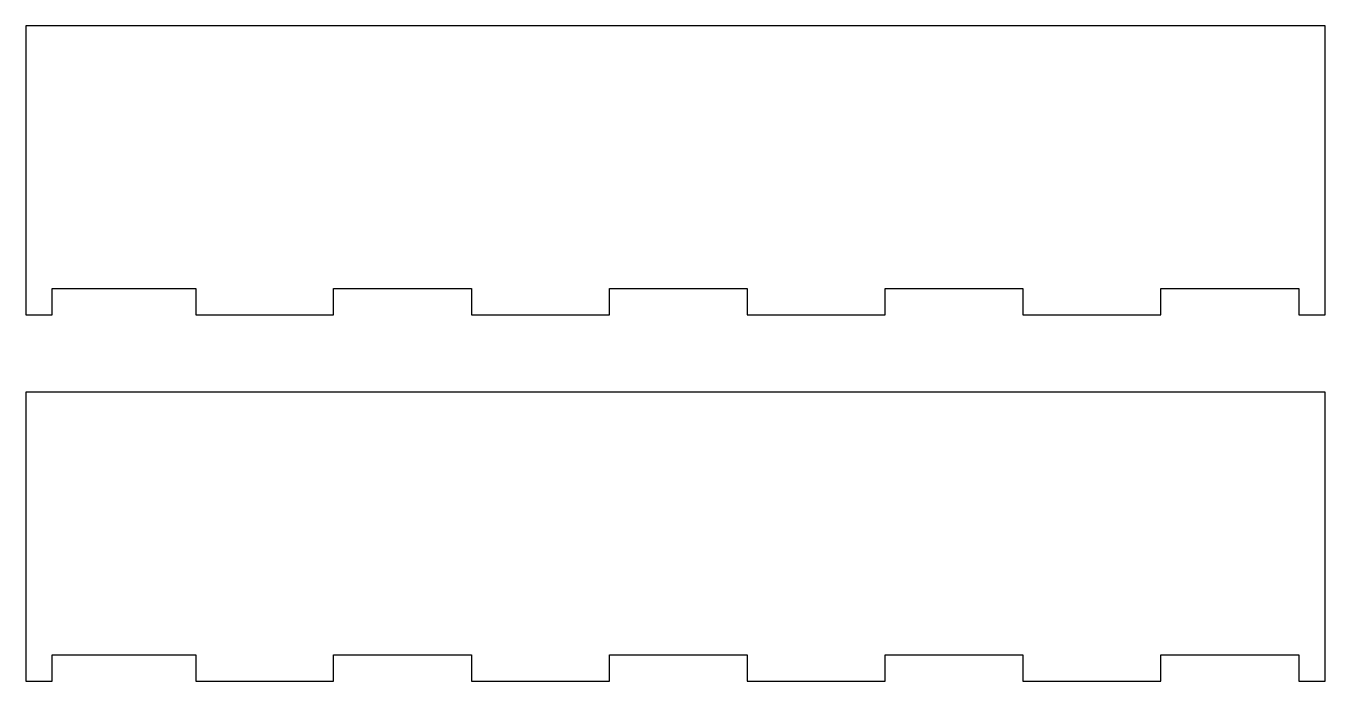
# Model space of a CAD drawing. Header units: millimetres. Extents: x -49.5 to 49.5, y 0 to 49.9.
import ezdxf

# ---------------------------------------------------------------- set-up
doc = ezdxf.new("R2010")
doc.units = ezdxf.units.MM
doc.layers.get('0').update_dxf_attribs({"linetype": 'CONTINUOUS'})

msp = doc.modelspace()

# ---------------------------------------------------------------- linework, layer by layer
for points in [[(36.992, 27.916), (36.992, 29.916), (47.5, 29.916), (47.5, 27.916), (49.5, 27.916), (49.5, 49.916), (-49.5, 49.916), (-49.5, 27.916), (-47.5, 27.916), (-47.5, 29.916), (-36.567, 29.916), (-36.567, 27.916), (-26.059, 27.916), (-26.059, 29.916), (-15.55, 29.916), (-15.55, 27.916), (-5.042, 27.916), (-5.042, 29.916), (5.466, 29.916), (5.466, 27.916), (15.975, 27.916), (15.975, 29.916), (26.483, 29.916), (26.483, 27.916)], [(-36.567, 0), (-26.059, 0), (-26.059, 2), (-15.55, 2), (-15.55, 0), (-5.042, 0), (-5.042, 2), (5.466, 2), (5.466, 0), (15.975, 0), (15.975, 2), (26.483, 2), (26.483, 0), (36.992, 0), (36.992, 2), (47.5, 2), (47.5, 0), (49.5, 0), (49.5, 22), (-49.5, 22), (-49.5, 0), (-47.5, 0), (-47.5, 2), (-36.567, 2)]]:
    msp.add_lwpolyline(points, close=True)

doc.saveas('drawing.dxf')
